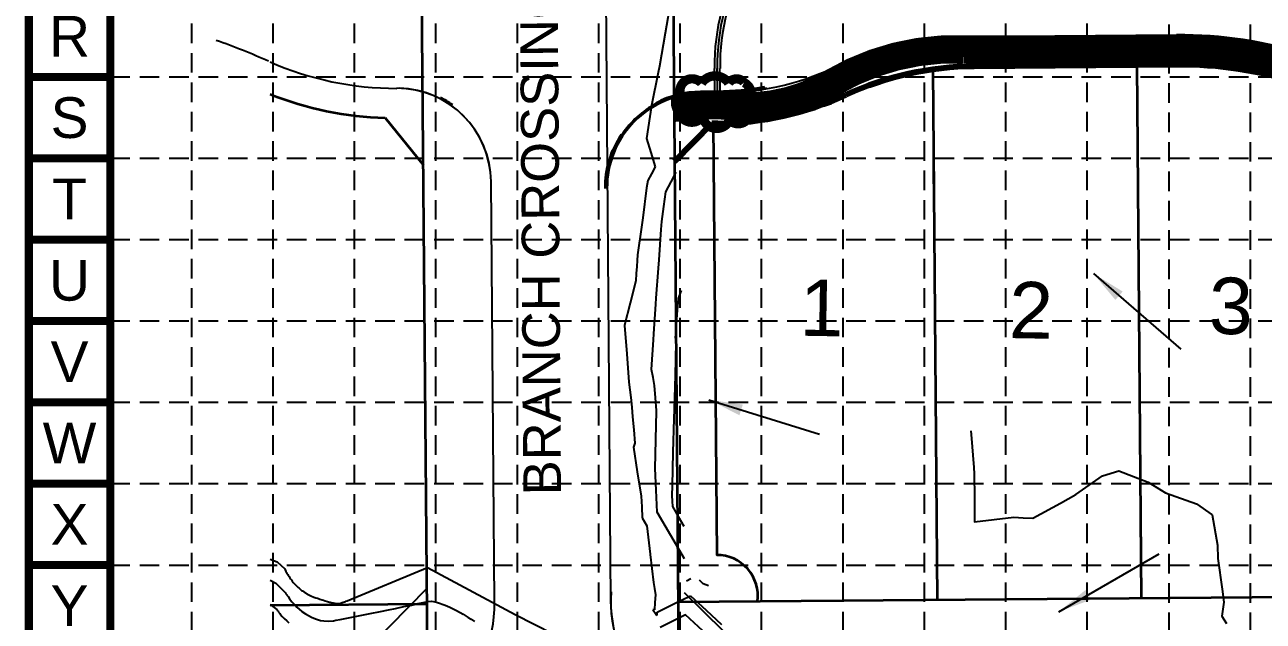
# Model space of a CAD drawing. Header units: inches. Extents: x 2387375 to 2389038, y 7083851 to 7084891.
# Drawn here: x 2387375.4 to 2387769.8, y 7084223.1 to 7084413.3 of the extents above; entities that cross this region are included whole.
import ezdxf
from ezdxf.enums import TextEntityAlignment as Align

# ---------------------------------------------------------------- set-up
doc = ezdxf.new("R2010")
doc.units = ezdxf.units.IN
doc.header["$MEASUREMENT"] = 0
doc.linetypes.add('HIDDEN', pattern=[0.375, 0.25, -0.125])
for name, color, linetype in [('1 EROSION BLANKET', 84, 'Continuous'), ('add_topo$0$BNDYTXT', 5, 'Continuous'), ('add_topo$0$CURB', 4, 'Continuous'), ('add_topo$0$ROW-47', 7, 'Continuous'), ('BASE', 7, 'Continuous'), ('CDAR1$0$DA-FLOW', 6, 'Continuous'), ('CPGR1$0$CPG-FF', 2, 'Continuous'), ('CSTR1$0$CF-ST-PRBC', 50, 'Continuous'), ('CSTR1$0$CST-PA-EXST', 252, 'Continuous'), ('CSTR1$0$CST-PV-BKCB', 2, 'Continuous'), ('CSTR1$0$HATCH', 252, 'Continuous'), ('GRID', 254, 'HIDDEN'), ('JCTR1$0$TP-CT-MAJR', 251, 'Continuous'), ('JCTR1$0$TP-CT-MINR', 253, 'Continuous'), ('LEGEND', 7, 'Continuous'), ('STORM', 5, 'Continuous')]:
    doc.layers.add(name, color=color, linetype=linetype)
for name, color, linetype, lineweight in [('CRWR1$0$CRW-EX-ROW', 22, 'Continuous', 35), ('CRWR1$0$CRW-PR-LOT', 3, 'Continuous', 35), ('CRWR1$0$CRW-PR-PLAT-LN', 2, 'Continuous', 30), ('CRWR1$0$CRW-PR-ROW', 4, 'Continuous', 80), ('CSTR1$0$CST-PV-FACB', 23, 'Continuous', 50), ('XREF-JCTR', 7, 'Continuous', 35)]:
    doc.layers.add(name, color=color, linetype=linetype, lineweight=lineweight)
doc.styles.add('CDAR1$0$STANDARD', font='txt')
doc.styles.add('L100', font='simplex', dxfattribs={"height": 4})
doc.styles.get("Standard").update_dxf_attribs({"font": 'ARIAL.TTF'})
doc.dimstyles.new('CDAR1$0$STANDARD', dxfattribs={"dimtxt": 0.18, "dimasz": 0.18, "dimexe": 0.18, "dimexo": 0.0625, "dimgap": 0.09, "dimtad": 0, "dimtih": 1, "dimtoh": 1, "dimdec": 4, "dimzin": 0, "dimdsep": 46, "dimtxsty": 'CDAR1$0$STANDARD', "dimcen": 0.09, "dimadec": 0, "dimazin": 0, "dimtfac": 1, "dimtdec": 4, "dimtofl": 0, "dimtmove": 0, "dimatfit": 3, "dimfxl": 0, "dimtolj": 1, "dimtzin": 0, "dimarcsym": 0})
doc.dimstyles.new('SPOT', dxfattribs={"dimscale": 40, "dimtxt": 4, "dimasz": 0.025, "dimexe": 0.03, "dimexo": 0.03, "dimgap": 0.03, "dimtad": 0, "dimtih": 1, "dimtoh": 1, "dimdsep": 46, "dimtxsty": 'L100', "dimblk": 'c', "dimcen": 0, "dimadec": 0, "dimazin": 0, "dimtfac": 1, "dimtofl": 0, "dimtmove": 0, "dimatfit": 3, "dimldrblk": 'c', "dimfxl": 0, "dimtolj": 1, "dimtzin": 0, "dimarcsym": 0})

# ---------------------------------------------------------------- blocks, each defined once
blk = doc.blocks.new('c')

msp = doc.modelspace()

# ---------------------------------------------------------------- hatches: boundary and pattern name
at = {"layer": 'STORM'}
h = msp.add_hatch(color=256, dxfattribs=at)
edge = h.paths.add_edge_path()
edge.add_line((2387591.05, 7084388.28), (2387591.02, 7084391.3))
edge.add_arc((2387584.72, 7085460.78), 1069.5, 270.33719, 270.87292)
edge.add_line((2387601.02, 7084391.4), (2387601.05, 7084388.39))
edge.add_line((2387601.05, 7084388.39), (2387591.05, 7084388.28))

# ---------------------------------------------------------------- linework, layer by layer
at = {"color": 7}
for p, q in [((2387581.8, 7084433.35), (2387583.42, 7084236.98)), ((2387585.4, 7084232.3), (2387611.73, 7084206.41))]:
    msp.add_line(p, q, dxfattribs=at)
at = {"layer": '1 EROSION BLANKET', "const_width": 9}
msp.add_lwpolyline([(2387582.28, 7084386.8), (2387593.38, 7084387.6, -0.046641), (2387598.07, 7084387.5, 0.163096), (2387632.67, 7084394.85, -0.143644), (2387674.56, 7084405.42), (2387744.68, 7084405.48, -0.154509), (2387817.25, 7084382.57, 0.080714), (2387904.49, 7084340.29, 0.072418), (2387974.44, 7084330.03), (2388069.27, 7084333.16), (2388091.29, 7084334.21), (2388116.28, 7084336.92), (2388149.58, 7084342.67), (2388180.27, 7084350.24, 0.017696), (2388187.51, 7084352.3, -0.024771), (2388214.49, 7084359.56, -0.014575), (2388233.21, 7084363.05, -0.037504), (2388270.15, 7084366.02, -0.023219), (2388301.4, 7084364.73, -0.041004), (2388347.96, 7084356.75, 0.034528), (2388383.06, 7084350.27), (2388401.82, 7084348.17)], format="xyb", dxfattribs=at)
at = {"layer": 'add_topo$0$CURB', "color": 7, "linetype": 'Continuous'}
for centre, radius, start, end in [((2387357.75, 7084187.37), 234.5, 66.0207, 70.4102), ((2387493.69, 7084493), 100, 246.2953, 270.0838), ((2387493.88, 7084363.03), 30, 0.472, 90.0834)]:
    msp.add_arc(centre, radius, start, end, dxfattribs=at)
at = {"layer": 'add_topo$0$CURB', "color": 7}
msp.add_arc((2387606.92, 7084229.63), 44.91, 176.3026, 270.168, dxfattribs=at)
at = {"layer": 'add_topo$0$ROW-47', "color": 7, "linetype": 'Continuous'}
for p, q in [((2387490.21, 7084383.55), (2387502.32, 7084368.56)), ((2387503.45, 7084233.57), (2387502.33, 7084368.56))]:
    msp.add_line(p, q, dxfattribs=at)
at = {"layer": 'add_topo$0$ROW-47', "color": 7, "linetype": 'Continuous', "flags": 128}
msp.add_lwpolyline([(2387503.45, 7084233.57), (2387473.69, 7084203.32), (2387453.49, 7084203.16)], dxfattribs=at)
at = {"layer": 'add_topo$0$ROW-47', "color": 7, "linetype": 'Continuous'}
msp.add_arc((2387493.69, 7084493), 109.5, 248.4604, 268.1792, dxfattribs=at)
at = {"layer": 'BASE', "const_width": 2.59}
for points in [[(2387376.68, 7083852.09), (2389036.25, 7083852.09), (2389036.25, 7084889.32), (2387376.68, 7084889.32)], [(2387402.61, 7083878.02), (2389010.32, 7083878.02), (2389010.32, 7084863.39), (2387402.61, 7084863.39)]]:
    msp.add_lwpolyline(points, close=True, dxfattribs=at)
for points in [[(2387402.61, 7084396.64), (2387376.68, 7084396.64)], [(2387402.61, 7084370.71), (2387376.68, 7084370.71)], [(2387402.61, 7084344.78), (2387376.68, 7084344.78)], [(2387402.61, 7084318.84), (2387376.68, 7084318.84)], [(2387402.61, 7084292.91), (2387376.68, 7084292.91)], [(2387402.61, 7084266.98), (2387376.68, 7084266.98)], [(2387402.61, 7084241.05), (2387376.68, 7084241.05)]]:
    msp.add_lwpolyline(points, dxfattribs=at)
at = {"layer": 'CRWR1$0$CRW-EX-ROW', "color": 7}
for p, q in [((2387580.44, 7084599.22), (2387583.69, 7084204.23)), ((2387503.69, 7084203.57), (2387500.44, 7084598.56)), ((2387490.21, 7084383.55), (2387502.32, 7084368.56)), ((2388081.89, 7084233.33), (2387583.48, 7084229.23)), ((2387503.49, 7084228.57), (2387453.49, 7084228.16))]:
    msp.add_line(p, q, dxfattribs=at)
msp.add_arc((2387493.69, 7084493), 109.5, 248.4604, 268.1792, dxfattribs=at)
at = {"layer": 'CRWR1$0$CRW-PR-LOT', "color": 7}
for p, q in [((2387664.55, 7084399.02), (2387665.94, 7084229.91)), ((2387729.54, 7084400.43), (2387730.94, 7084230.44)), ((2387594.63, 7084381.82), (2387595.77, 7084244.21))]:
    msp.add_line(p, q, dxfattribs=at)
msp.add_arc((2387595.86, 7084231.21), 13, 352.1618, 90.4119, dxfattribs=at)
at = {"layer": 'CRWR1$0$CRW-PR-PLAT-LN', "color": 7}
for points in [[(2387664.55, 7084399.02), (2387665.94, 7084229.91), (2387608.74, 7084229.44, 0.457045), (2387595.77, 7084244.21), (2387594.63, 7084381.82), (2387596.1, 7084381.84, 0.105752), (2387636.93, 7084390.92, -0.072337), (2387664.55, 7084399.02, -0.726183)], [(2387729.54, 7084400.43), (2387730.94, 7084230.44), (2387665.94, 7084229.91), (2387664.55, 7084399.02, -0.033161), (2387677.76, 7084400.01), (2387729.54, 7084400.43)], [(2387794.63, 7084389.52), (2387795.94, 7084230.98), (2387730.94, 7084230.44), (2387729.54, 7084400.43), (2387742.27, 7084400.54, -0.108278), (2387794.63, 7084389.52, -0.664348)]]:
    msp.add_lwpolyline(points, format="xyb", dxfattribs=at)
at = {"layer": 'CRWR1$0$CRW-PR-ROW', "color": 7}
for p, q in [((2387742.27, 7084400.54), (2387677.76, 7084400.01)), ((2387594.23, 7084381.82), (2387582.33, 7084369.72)), ((2387596.1, 7084381.84), (2387594.23, 7084381.82))]:
    msp.add_line(p, q, dxfattribs=at)
for centre, radius, start, end in [((2387678.59, 7084300.01), 100, 90.4711, 114.618), ((2387743.3, 7084275.54), 125, 54.2147, 90.4711), ((2387595.27, 7084481.83), 100, 270.4711, 294.618)]:
    msp.add_arc(centre, radius, start, end, dxfattribs=at)
at = {"layer": 'CSTR1$0$CF-ST-PRBC', "color": 7}
for p, q in [((2387576.74, 7084387.73), (2387576.5, 7084388.18)), ((2387565.95, 7084377.95), (2387565.53, 7084378.23))]:
    msp.add_line(p, q, dxfattribs=at)
msp.add_arc((2387591.02, 7084361.16), 30.68, 118.256, 146.1881, dxfattribs=at)
at = {"layer": 'CSTR1$0$CST-PA-EXST', "linetype": 'Continuous'}
for p, q in [((2387558.94, 7084599.04), (2387561.98, 7084229.76)), ((2387524.98, 7084229.17), (2387523.88, 7084363.28))]:
    msp.add_line(p, q, dxfattribs=at)
for centre, radius, start, end in [((2387493.88, 7084363.03), 30, 0.472, 88.6251), ((2387479.98, 7084228.8), 45, 270.6987, 0.472), ((2387606.98, 7084230.13), 45, 180.472, 270.53)]:
    msp.add_arc(centre, radius, start, end, dxfattribs=at)
at = {"layer": 'CSTR1$0$CST-PV-BKCB', "color": 7}
for p, q in [((2387677.69, 7084409.51), (2387742.19, 7084410.04)), ((2387590.65, 7084391.29), (2387596.02, 7084391.34))]:
    msp.add_line(p, q, dxfattribs=at)
at = {"layer": 'CSTR1$0$CST-PV-BKCB', "color": 7, "flags": 128}
msp.add_lwpolyline([(2387677.43, 7084440.51), (2387741.94, 7084441.04, -0.159532), (2387840.07, 7084409.8, 0.166032), (2387985.06, 7084365.66), (2388067.84, 7084368.44, 0.066562), (2388181.42, 7084387.52, -0.133716), (2388347.11, 7084393.09, 0.066562), (2388461.72, 7084381.66), (2388559.26, 7084384.93, 0.414214), (2388578.58, 7084405.59), (2388577.69, 7084431.97)], format="xyb", dxfattribs=at)
at = {"layer": 'CSTR1$0$CST-PV-BKCB', "color": 7}
for centre, radius, start, end in [((2387678.59, 7084300.01), 109.5, 90.4711, 114.618), ((2387743.3, 7084275.54), 134.5, 54.2147, 90.4711), ((2387595.27, 7084481.83), 90.5, 270.4711, 294.618), ((2387590.9, 7084361.29), 30, 90.4711, 180.472)]:
    msp.add_arc(centre, radius, start, end, dxfattribs=at)
at = {"layer": 'CSTR1$0$CST-PV-FACB', "color": 7}
msp.add_line((2387590.65, 7084391.79), (2387596.01, 7084391.84), dxfattribs=at)
at = {"layer": 'CSTR1$0$CST-PV-FACB', "color": 7, "flags": 128}
msp.add_lwpolyline([(2387677.43, 7084440.01), (2387741.94, 7084440.54, -0.159532), (2387839.78, 7084409.39, 0.160473), (2387979.99, 7084365.05, 0.160473)], format="xyb", dxfattribs=at)
at = {"layer": 'CSTR1$0$CST-PV-FACB', "color": 7}
msp.add_lwpolyline([(2387611.14, 7084393.24), (2387611.23, 7084392.75)], dxfattribs=at)
for centre, radius, start, end in [((2387590.9, 7084361.29), 30.5, 90.4711, 118.1725), ((2387595.27, 7084481.83), 90, 270.4711, 280.1544), ((2387590.9, 7084361.29), 30.5, 146.2716, 180.472)]:
    msp.add_arc(centre, radius, start, end, dxfattribs=at)
at = {"layer": 'CSTR1$0$HATCH'}
msp.add_arc((2387494.2, 7084363.36), 30, 54.3619, 63.1459, dxfattribs=at)
at = {"layer": 'GRID', "color": 252, "linetype": 'HIDDEN', "ltscale": 25}
for p, q in [((2387428.45, 7084863.64), (2387428.45, 7083955.7)), ((2387454.38, 7084863.64), (2387454.38, 7083955.7)), ((2387480.31, 7084863.64), (2387480.31, 7083955.7)), ((2387506.24, 7084863.64), (2387506.24, 7083955.7)), ((2387532.17, 7084863.64), (2387532.17, 7083955.7)), ((2387558.1, 7084863.64), (2387558.1, 7083955.7)), ((2387584.03, 7084863.64), (2387584.03, 7083955.7)), ((2387609.97, 7084863.64), (2387609.97, 7083955.7)), ((2387635.9, 7084863.64), (2387635.9, 7083955.7)), ((2387661.83, 7084863.64), (2387661.83, 7083955.7)), ((2387687.76, 7084863.64), (2387687.76, 7083955.7)), ((2387713.69, 7084863.64), (2387713.69, 7083955.7)), ((2387739.71, 7084863.39), (2387739.71, 7083955.7)), ((2387765.64, 7084863.39), (2387765.64, 7083955.7)), ((2387402.61, 7084396.64), (2389010.32, 7084396.64)), ((2387402.61, 7084370.71), (2389010.32, 7084370.71)), ((2387402.61, 7084344.78), (2389010.32, 7084344.78)), ((2387402.61, 7084318.84), (2389010.32, 7084318.84)), ((2387402.61, 7084292.91), (2389010.32, 7084292.91)), ((2387402.61, 7084266.98), (2389010.32, 7084266.98)), ((2387402.61, 7084241.05), (2389010.32, 7084241.05))]:
    msp.add_line(p, q, dxfattribs=at)
at = {"layer": 'JCTR1$0$TP-CT-MAJR', "color": 35}
for points, elevation in [([(2387676.73, 7084283.77), (2387676.82, 7084282.68), (2387677.67, 7084272.09), (2387677.8, 7084270.09), (2387677.85, 7084262.44), (2387677.89, 7084254.79), (2387684.12, 7084255.56), (2387690.34, 7084256.33), (2387693.39, 7084256.14), (2387696.43, 7084255.94), (2387705.3, 7084260.71), (2387710.15, 7084263.53), (2387718.67, 7084269.48), (2387723.86, 7084271.12), (2387733.17, 7084267.43), (2387738.69, 7084264.08), (2387748.52, 7084260.57), (2387753.51, 7084257.03), (2387755.25, 7084247.41), (2387755.38, 7084243.11), (2387756.77, 7084233.32), (2387757.24, 7084229.19), (2387756.93, 7084226.96), (2387756.62, 7084224.72), (2387758.11, 7084222.36)], 615), ([(2387453.49, 7084242.96), (2387455.74, 7084242.09), (2387458.19, 7084239.8), (2387458.31, 7084239.52), (2387458.54, 7084239.03), (2387458.8, 7084238.55), (2387458.89, 7084238.4), (2387459.12, 7084238.01), (2387459.28, 7084237.76), (2387459.55, 7084237.34), (2387459.81, 7084236.96), (2387460.05, 7084236.62), (2387460.29, 7084236.3), (2387460.58, 7084235.92), (2387460.91, 7084235.51), (2387461.1, 7084235.29), (2387461.32, 7084235.04), (2387461.47, 7084234.87), (2387461.94, 7084234.38), (2387462.2, 7084234.12), (2387462.41, 7084233.93), (2387462.73, 7084233.64), (2387463.13, 7084233.3), (2387463.55, 7084232.97), (2387463.82, 7084232.77), (2387464.28, 7084232.45), (2387464.69, 7084232.18), (2387464.9, 7084232.06), (2387465.2, 7084231.88), (2387465.45, 7084231.74), (2387466.29, 7084231.32), (2387466.51, 7084231.22), (2387467.44, 7084230.84), (2387467.8, 7084230.71), (2387468.03, 7084230.63), (2387468.62, 7084230.44), (2387468.98, 7084230.32), (2387469.38, 7084230.2), (2387470.06, 7084229.99), (2387470.54, 7084229.83), (2387471.07, 7084229.66), (2387471.78, 7084229.43), (2387472.42, 7084229.23), (2387472.66, 7084229.16), (2387473, 7084229.07), (2387473.55, 7084228.95), (2387474.14, 7084228.86), (2387474.65, 7084228.82), (2387475.08, 7084228.82), (2387475.91, 7084228.91), (2387476.48, 7084229.07), (2387476.83, 7084229.19), (2387477.23, 7084229.32), (2387477.51, 7084229.41), (2387477.68, 7084229.47), (2387478.01, 7084229.58), (2387503.65, 7084240.26), (2387531.56, 7084225.32), (2387543.68, 7084219.13)], 610)]:
    msp.add_lwpolyline(points, dxfattribs=dict(at, elevation=elevation))
msp.add_lwpolyline([(2387591.31, 7084220.08), (2387585.81, 7084225.15), (2387581.76, 7084223.13), (2387577.71, 7084221.11)], dxfattribs=at)
at = {"layer": 'JCTR1$0$TP-CT-MINR', "color": 35}
for p, q in [((2387581.2, 7084421.02, 611), (2387579.34, 7084410.55, 611)), ((2387579.34, 7084410.55, 611), (2387577.5, 7084400.08, 611)), ((2387577.11, 7084398, 611), (2387575.03, 7084387.56, 611)), ((2387577.5, 7084400.08, 611), (2387577.11, 7084398, 611)), ((2387575.03, 7084387.56, 611), (2387573.42, 7084377.05, 611)), ((2387573.42, 7084377.05, 611), (2387574.79, 7084372.5, 611)), ((2387574.79, 7084372.5, 611), (2387576.16, 7084367.95, 611)), ((2387576.16, 7084367.95, 611), (2387574.98, 7084365.77, 611)), ((2387581.21, 7084363.18, 612), (2387582.89, 7084366.3, 612)), ((2387573.8, 7084363.58, 611), (2387573.39, 7084361.28, 611)), ((2387574.98, 7084365.77, 611), (2387573.8, 7084363.58, 611)), ((2387579.53, 7084360.06, 612), (2387581.21, 7084363.18, 612)), ((2387573.39, 7084361.28, 611), (2387572.18, 7084351.77, 611)), ((2387578.88, 7084355.33, 612), (2387579.53, 7084360.06, 612)), ((2387578.23, 7084350.6, 612), (2387578.88, 7084355.33, 612)), ((2387572.18, 7084351.77, 611), (2387571.86, 7084349.45, 611)), ((2387578.02, 7084347.96, 612), (2387578.23, 7084350.6, 612)), ((2387571.86, 7084349.45, 611), (2387570.56, 7084339.95, 611)), ((2387577.38, 7084338.34, 612), (2387578.02, 7084347.96, 612)), ((2387570.56, 7084339.95, 611), (2387570.43, 7084338.1, 611)), ((2387570.3, 7084336.25, 611), (2387570.15, 7084333.93, 611)), ((2387570.43, 7084338.1, 611), (2387570.3, 7084336.25, 611)), ((2387576.52, 7084326.08, 612), (2387577.19, 7084335.7, 612)), ((2387577.19, 7084335.7, 612), (2387577.38, 7084338.34, 612)), ((2387569.99, 7084331.6, 611), (2387568.2, 7084324.53, 611)), ((2387570.15, 7084333.93, 611), (2387569.99, 7084331.6, 611)), ((2387584.43, 7084328.51, 613), (2387583.45, 7084325.99, 613)), ((2387568.2, 7084324.53, 611), (2387566.41, 7084317.46, 611)), ((2387575.76, 7084314.75, 612), (2387576.39, 7084324.22, 612)), ((2387576.39, 7084324.22, 612), (2387576.52, 7084326.08, 612)), ((2387583.45, 7084325.99, 613), (2387583.1, 7084320.95, 613)), ((2387583.1, 7084320.95, 613), (2387582.75, 7084315.91, 613)), ((2387566.41, 7084317.46, 611), (2387566.41, 7084317.39, 611)), ((2387566.41, 7084317.39, 611), (2387567.1, 7084308.4, 611)), ((2387582.75, 7084315.91, 613), (2387582.67, 7084314.71, 613)), ((2387574.99, 7084303.41, 612), (2387575.62, 7084312.88, 612)), ((2387575.62, 7084312.88, 612), (2387575.76, 7084314.75, 612)), ((2387582.76, 7084312.13, 613), (2387582.49, 7084301.44, 613)), ((2387582.67, 7084314.71, 613), (2387582.58, 7084313.51, 613)), ((2387582.58, 7084313.51, 613), (2387582.64, 7084313.24, 613)), ((2387582.64, 7084313.24, 613), (2387582.69, 7084312.97, 613)), ((2387582.69, 7084312.97, 613), (2387582.73, 7084312.55, 613)), ((2387582.73, 7084312.55, 613), (2387582.76, 7084312.13, 613)), ((2387567.1, 7084308.4, 611), (2387567.1, 7084308.33, 611)), ((2387567.1, 7084308.33, 611), (2387567.78, 7084299.33, 611)), ((2387575.47, 7084300.83, 612), (2387574.99, 7084303.41, 612)), ((2387567.78, 7084299.33, 611), (2387568.09, 7084296.91, 611)), ((2387575.95, 7084298.25, 612), (2387575.47, 7084300.83, 612)), ((2387582.49, 7084301.44, 613), (2387582.2, 7084290.76, 613)), ((2387568.09, 7084296.91, 611), (2387568.4, 7084294.49, 611)), ((2387576.29, 7084294.29, 612), (2387575.95, 7084298.25, 612)), ((2387568.4, 7084294.49, 611), (2387568.7, 7084291.41, 611)), ((2387568.7, 7084291.41, 611), (2387568.99, 7084288.33, 611)), ((2387576.62, 7084290.32, 612), (2387576.29, 7084294.29, 612)), ((2387568.99, 7084288.33, 611), (2387569.34, 7084284.12, 611)), ((2387576.38, 7084281.09, 612), (2387576.62, 7084290.14, 612)), ((2387576.62, 7084290.14, 612), (2387576.62, 7084290.32, 612)), ((2387582.12, 7084287.66, 613), (2387581.82, 7084276.97, 613)), ((2387582.2, 7084290.76, 613), (2387582.12, 7084287.66, 613)), ((2387569.34, 7084284.12, 611), (2387569.68, 7084279.91, 611)), ((2387569.68, 7084279.91, 611), (2387569.45, 7084279.24, 611)), ((2387576.13, 7084271.85, 612), (2387576.37, 7084280.91, 612)), ((2387576.37, 7084280.91, 612), (2387576.38, 7084281.09, 612)), ((2387569.45, 7084279.24, 611), (2387569.21, 7084278.57, 611)), ((2387569.21, 7084278.57, 611), (2387570.45, 7084270.8, 611)), ((2387581.82, 7084276.97, 613), (2387581.54, 7084266.28, 613)), ((2387576.48, 7084264.88, 612), (2387576.13, 7084271.85, 612)), ((2387570.45, 7084270.8, 611), (2387571.68, 7084263.02, 611)), ((2387576.83, 7084257.91, 612), (2387576.48, 7084264.88, 612)), ((2387581.54, 7084266.28, 613), (2387581.47, 7084263.18, 613)), ((2387571.68, 7084263.02, 611), (2387571.86, 7084259.56, 611)), ((2387581.47, 7084263.18, 613), (2387581.56, 7084261.45, 613)), ((2387581.56, 7084261.45, 613), (2387581.64, 7084259.72, 613)), ((2387581.64, 7084259.72, 613), (2387583.48, 7084256.56, 613)), ((2387571.86, 7084259.56, 611), (2387572.03, 7084256.1, 611)), ((2387572.03, 7084256.1, 611), (2387572.76, 7084254.84, 611)), ((2387581.17, 7084250.46, 612), (2387576.83, 7084257.91, 612)), ((2387583.48, 7084256.56, 613), (2387585.32, 7084253.39, 613)), ((2387572.76, 7084254.84, 611), (2387573.49, 7084253.58, 611)), ((2387573.49, 7084253.58, 611), (2387573.51, 7084253.5, 611)), ((2387573.51, 7084253.5, 611), (2387574.57, 7084244.54, 611)), ((2387585.5, 7084243.01, 612), (2387581.17, 7084250.46, 612)), ((2387574.57, 7084244.54, 611), (2387574.58, 7084244.45, 611)), ((2387574.58, 7084244.45, 611), (2387575.65, 7084235.49, 611)), ((2387453.49, 7084236.17, 609), (2387455.31, 7084235.21, 609)), ((2387587.55, 7084236.67, 612), (2387586.09, 7084235.94, 612)), ((2387591.49, 7084235.1, 612), (2387590.25, 7084236.25, 612)), ((2387455.31, 7084235.21, 609), (2387458.21, 7084232.42, 609)), ((2387458.21, 7084232.42, 609), (2387458.22, 7084232.4, 609)), ((2387458.22, 7084232.4, 609), (2387458.27, 7084232.34, 609)), ((2387458.27, 7084232.34, 609), (2387458.3, 7084232.29, 609)), ((2387458.3, 7084232.29, 609), (2387458.31, 7084232.27, 609)), ((2387458.31, 7084232.27, 609), (2387458.33, 7084232.24, 609)), ((2387458.33, 7084232.24, 609), (2387458.39, 7084232.16, 609)), ((2387458.39, 7084232.16, 609), (2387458.41, 7084232.12, 609)), ((2387458.41, 7084232.12, 609), (2387458.43, 7084232.09, 609)), ((2387458.43, 7084232.09, 609), (2387458.47, 7084232.03, 609)), ((2387458.47, 7084232.03, 609), (2387458.52, 7084231.96, 609)), ((2387575.65, 7084235.49, 611), (2387575.95, 7084233.52, 611)), ((2387575.95, 7084233.52, 611), (2387576.25, 7084231.54, 611)), ((2387593.14, 7084234.37, 612), (2387591.49, 7084235.1, 612)), ((2387453.49, 7084228.42, 608), (2387455.65, 7084226.85, 608)), ((2387458.52, 7084231.96, 609), (2387458.56, 7084231.9, 609)), ((2387458.56, 7084231.9, 609), (2387458.63, 7084231.8, 609)), ((2387458.63, 7084231.8, 609), (2387458.69, 7084231.71, 609)), ((2387458.69, 7084231.71, 609), (2387458.74, 7084231.64, 609)), ((2387458.74, 7084231.64, 609), (2387458.81, 7084231.54, 609)), ((2387458.81, 7084231.54, 609), (2387458.83, 7084231.5, 609)), ((2387458.83, 7084231.5, 609), (2387458.88, 7084231.43, 609)), ((2387458.88, 7084231.43, 609), (2387459.22, 7084230.96, 609)), ((2387459.22, 7084230.96, 609), (2387459.73, 7084230.26, 609)), ((2387459.73, 7084230.26, 609), (2387460.48, 7084229.32, 609)), ((2387460.48, 7084229.32, 609), (2387461.46, 7084228.21, 609)), ((2387461.46, 7084228.21, 609), (2387462.08, 7084227.59, 609)), ((2387496.13, 7084227.77, 609), (2387498.56, 7084228.3, 609)), ((2387498.56, 7084228.3, 609), (2387500.55, 7084228.74, 609)), ((2387500.55, 7084228.74, 609), (2387501.76, 7084229, 609)), ((2387501.76, 7084229, 609), (2387503.76, 7084229.4, 609)), ((2387503.76, 7084229.4, 609), (2387504.95, 7084229.47, 609)), ((2387504.95, 7084229.47, 609), (2387506.13, 7084229.31, 609)), ((2387506.13, 7084229.31, 609), (2387506.82, 7084229.14, 609)), ((2387506.82, 7084229.14, 609), (2387509.23, 7084228.23, 609)), ((2387509.23, 7084228.23, 609), (2387510.74, 7084227.58, 609)), ((2387576.09, 7084229.14, 611), (2387575.92, 7084226.73, 611)), ((2387576.25, 7084231.54, 611), (2387576.09, 7084229.14, 611)), ((2387576.78, 7084225.97, 611), (2387582.09, 7084228.62, 611)), ((2387582.09, 7084228.62, 611), (2387587.4, 7084231.27, 611)), ((2387587.4, 7084231.27, 611), (2387592.36, 7084226.7, 611)), ((2387455.65, 7084226.85, 608), (2387455.76, 7084226.7, 608)), ((2387455.76, 7084226.7, 608), (2387455.92, 7084226.47, 608)), ((2387455.92, 7084226.47, 608), (2387456.14, 7084226.18, 608)), ((2387456.14, 7084226.18, 608), (2387456.24, 7084226.04, 608)), ((2387456.24, 7084226.04, 608), (2387456.42, 7084225.81, 608)), ((2387456.42, 7084225.81, 608), (2387456.57, 7084225.61, 608)), ((2387456.57, 7084225.61, 608), (2387456.76, 7084225.39, 608)), ((2387456.76, 7084225.39, 608), (2387457.38, 7084224.66, 608)), ((2387457.38, 7084224.66, 608), (2387458.03, 7084223.98, 608)), ((2387462.08, 7084227.59, 609), (2387463.61, 7084226.26, 609)), ((2387463.61, 7084226.26, 609), (2387464.78, 7084225.44, 609)), ((2387464.78, 7084225.44, 609), (2387466.68, 7084224.39, 609)), ((2387466.68, 7084224.39, 609), (2387468.01, 7084223.84, 609)), ((2387475.82, 7084223.7, 609), (2387477.91, 7084224.1, 609)), ((2387477.91, 7084224.1, 609), (2387479.56, 7084224.43, 609)), ((2387479.56, 7084224.43, 609), (2387481.18, 7084224.74, 609)), ((2387481.18, 7084224.74, 609), (2387483.81, 7084225.27, 609)), ((2387483.81, 7084225.27, 609), (2387485.43, 7084225.59, 609)), ((2387485.43, 7084225.59, 609), (2387488.65, 7084226.24, 609)), ((2387488.65, 7084226.24, 609), (2387491.21, 7084226.76, 609)), ((2387491.21, 7084226.76, 609), (2387493.49, 7084227.23, 609)), ((2387493.49, 7084227.23, 609), (2387496.13, 7084227.77, 609)), ((2387510.74, 7084227.58, 609), (2387511.64, 7084227.16, 609)), ((2387511.64, 7084227.16, 609), (2387512.85, 7084226.56, 609)), ((2387512.85, 7084226.56, 609), (2387514.99, 7084225.35, 609)), ((2387514.99, 7084225.35, 609), (2387516.62, 7084224.35, 609)), ((2387516.62, 7084224.35, 609), (2387517.58, 7084223.74, 609)), ((2387575.66, 7084226.74, 611), (2387575.39, 7084226.75, 611)), ((2387575.39, 7084226.75, 611), (2387576.06, 7084225.87, 611)), ((2387575.92, 7084226.73, 611), (2387575.66, 7084226.74, 611)), ((2387576.06, 7084225.87, 611), (2387576.73, 7084224.99, 611)), ((2387576.73, 7084224.99, 611), (2387576.76, 7084225.48, 611)), ((2387576.76, 7084225.48, 611), (2387576.78, 7084225.97, 611)), ((2387592.36, 7084226.7, 611), (2387597.32, 7084222.13, 611)), ((2387458.03, 7084223.98, 608), (2387458.84, 7084223.2, 608)), ((2387458.84, 7084223.2, 608), (2387459.53, 7084222.61, 608)), ((2387468.01, 7084223.84, 609), (2387469.57, 7084223.4, 609)), ((2387469.57, 7084223.4, 609), (2387470.58, 7084223.24, 609)), ((2387470.58, 7084223.24, 609), (2387472.25, 7084223.17, 609)), ((2387472.25, 7084223.17, 609), (2387473.72, 7084223.3, 609)), ((2387473.72, 7084223.3, 609), (2387474.4, 7084223.42, 609)), ((2387474.4, 7084223.42, 609), (2387475.82, 7084223.7, 609)), ((2387517.58, 7084223.74, 609), (2387518.64, 7084223.07, 609))]:
    msp.add_line(p, q, dxfattribs=at)
at = {"layer": 'LEGEND', "color": 170, "ltscale": 100, "const_width": 2.95}
msp.add_lwpolyline([(2387590.91, 7084394.61, 0.520567), (2387590.91, 7084394.61, 0.765195), (2387584.08, 7084391.59, 0.417879), (2387583.73, 7084385.56, 0.6649), (2387591.29, 7084384.01, 0.744833), (2387599.84, 7084382.86, 0.975642), (2387605.47, 7084388.12, 0.520567), (2387604.47, 7084394.84, 0.520567), (2387599.57, 7084394.65, 0.540264), (2387590.91, 7084394.61)], format="xyb", close=True, dxfattribs=at)
at = {"layer": 'STORM'}
for p, q in [((2387595.14, 7084391.33), (2387595.05, 7084399.33)), ((2387596.02, 7084391.34), (2387595.93, 7084399.34)), ((2387596.89, 7084391.35), (2387596.8, 7084399.35))]:
    msp.add_line(p, q, dxfattribs=at)
msp.add_lwpolyline([(2387591.05, 7084388.28), (2387591.02, 7084391.3, 0.002338), (2387601.02, 7084391.4), (2387601.05, 7084388.39)], format="xyb", close=True, dxfattribs=at)
for radius in [70.88, 70, 69.12]:
    msp.add_arc((2387665.93, 7084400.11), radius, 150.7093, 180.6253, dxfattribs=at)

# ---------------------------------------------------------------- texts
at = {"layer": 'add_topo$0$BNDYTXT', "color": 7}
msp.add_text('BRANCH CROSSING', height=12, rotation=90.3903, dxfattribs=at).set_placement((2387546.2, 7084263.28))
at = {"layer": 'BASE'}
for s, p in [('R', (2387389.64, 7084409.6)), ('S', (2387389.64, 7084383.67)), ('T', (2387389.64, 7084357.74)), ('U', (2387389.64, 7084331.81)), ('V', (2387389.64, 7084305.88)), ('W', (2387389.64, 7084279.95)), ('X', (2387389.64, 7084254.02)), ('Y', (2387389.64, 7084228.09))]:
    msp.add_text(s, height=12.97, dxfattribs=at).set_placement(p, align=Align.MIDDLE_CENTER)
at = {"layer": 'CPGR1$0$CPG-FF', "color": 7}
for s, p in [('1', (2387629.19, 7084323.03)), ('2', (2387695.91, 7084322.41)), ('3', (2387759.52, 7084323.66))]:
    msp.add_text(s, height=18, rotation=359.0164, dxfattribs=at).set_placement(p, align=Align.MIDDLE)

# ---------------------------------------------------------------- leaders
at = {"layer": 'CDAR1$0$DA-FLOW', "color": 7}
for points in [[(2387715.73, 7084333.96), (2387743.61, 7084309.81)], [(2387715.73, 7084333.96), (2387743.61, 7084309.81)], [(2387715.73, 7084333.96), (2387743.61, 7084309.81)], [(2387593.24, 7084293.72), (2387628.45, 7084282.73)], [(2387593.24, 7084293.72), (2387628.45, 7084282.73)], [(2387593.24, 7084293.72), (2387628.45, 7084282.73)], [(2387704.75, 7084226.16), (2387736.7, 7084244.59)], [(2387704.75, 7084226.16), (2387736.7, 7084244.59)], [(2387704.75, 7084226.16), (2387736.7, 7084244.59)]]:
    msp.add_leader(points, dimstyle='CDAR1$0$STANDARD', override={"dimscale": 60, "dimgap": 0.09, "dimtad": 0, "dimpost": "'"}, dxfattribs=at)
at = {"layer": 'XREF-JCTR', "path_type": 1}
for points in [[(2387664.72, 7084378.81), (2387664.74, 7084362.54)], [(2387729.7, 7084380.96), (2387729.73, 7084364.7)], [(2387665.74, 7084269.45), (2387665.76, 7084253.18)], [(2387730.65, 7084266.16), (2387730.67, 7084249.9)]]:
    msp.add_leader(points, dimstyle='SPOT', override={"dimasz": 0.2, "dimgap": 0.03, "dimtad": 0}, dxfattribs=at)

doc.saveas('drawing.dxf')
